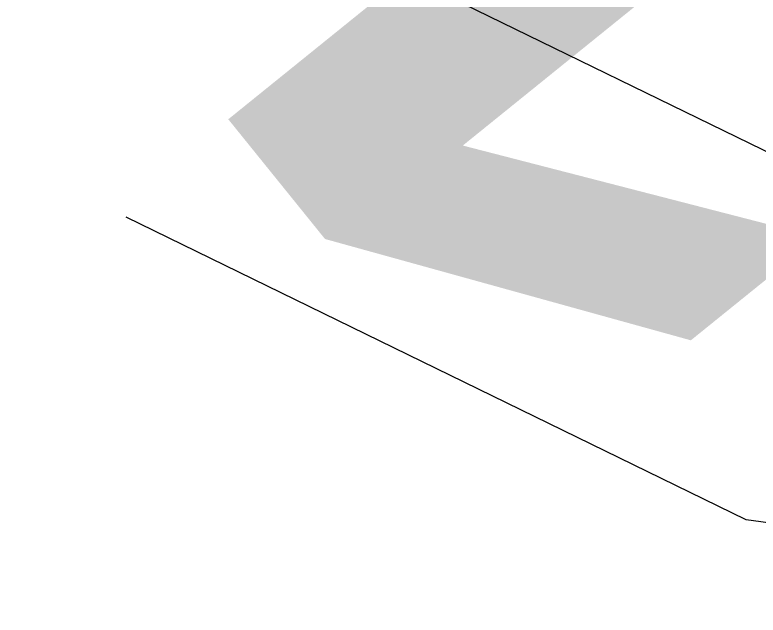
# Model space of a CAD drawing. Header units: metres. Extents: x 431006 to 434411, y 2469261 to 2473208.
# Drawn here: x 431970.374 to 431972.561, y 2472703.182 to 2472704.948 of the extents above; entities that cross this region are included whole.
import ezdxf
from ezdxf.enums import TextEntityAlignment as Align

# ---------------------------------------------------------------- set-up
doc = ezdxf.new("R2010")
doc.units = ezdxf.units.M
doc.header["$MEASUREMENT"] = 0
doc.linetypes.add('ACAD_ISO02W100', pattern=[15, 12, -3])
for name, color, linetype, lineweight in [('duong be tong-ks', 8, 'Continuous', 18), ('mat nuoc-ks', 8, 'DUONG_MEP_NUOC', 18), ('MH_DongMuc', 8, 'Continuous', 18)]:
    doc.layers.add(name, color=color, linetype=linetype, lineweight=lineweight)
doc.styles.get("Standard").update_dxf_attribs({"font": 'arial.ttf'})
doc.linetypes.add('DUONG_MEP_NUOC', pattern='A,0.2,[130,ltypeshp.shx,S=0.15,R=0,X=0,Y=0.15],0.05,[130,ltypeshp.shx,S=0.15,R=0,X=0,Y=0.15],1', length=1.25)

msp = doc.modelspace()

# ---------------------------------------------------------------- hatches: boundary and pattern name
at = {"layer": 'mat nuoc-ks', "linetype": 'ACAD_ISO02W100'}
h = msp.add_hatch(dxfattribs=at)
h.set_pattern_fill('MUDST', color=9, scale=10, style=0)
h.paths.add_polyline_path([(431995.761, 2472676.7464), (432026.0647, 2472663.2545), (432047.8295, 2472696.5444), (432006.6927, 2472713.0856)])
edge = h.paths.add_edge_path()
edge.add_spline(control_points=[(431965.7242, 2472785.9324), (431964.4198, 2472784.5294), (431962.0211, 2472782.0682), (431959.51, 2472775.2781), (431959.4866, 2472766.5645), (431961.7684, 2472755.5664), (431963.9842, 2472746.7625), (431969.3423, 2472742.8015), (431973.582, 2472743.7263), (431978.7517, 2472746.076), (431982.1295, 2472753.8743), (431977.9864, 2472764.4964), (431974.7566, 2472774.4881), (431972.8717, 2472784.1655), (431968.8963, 2472786.4973), (431966.4245, 2472786.6855), (431965.7242, 2472785.9324)], knot_values=[0, 0, 0, 0, 5.747009, 10.100787, 21.36842, 31.167118, 44.351095, 46.787336, 50.0346, 56.515715, 63.397584, 72.994175, 89.012488, 96.847635, 99.692713, 102.777687, 102.777687, 102.777687, 102.777687], degree=3, periodic=0)
edge = h.paths.add_edge_path()
edge.add_spline(control_points=[(431935.5356, 2472889.6822), (431935.1173, 2472889.0127), (431932.6432, 2472886.7904), (431932.1834, 2472881.0234), (431932.7382, 2472875.7887), (431931.1706, 2472871.5642), (431933.8986, 2472869.3316), (431937.4246, 2472864.3906), (431946.9688, 2472863.0882), (431953.4612, 2472857.915), (431957.9124, 2472854.5379), (431961.1499, 2472855.0712), (431963.7753, 2472857.5691), (431963.576, 2472861.3777), (431966.639, 2472863.8397), (431964.2764, 2472867.6466), (431959.7771, 2472870.5286), (431953.9103, 2472877.269), (431948.1754, 2472882.9402), (431942.5251, 2472887.5917), (431939.4677, 2472889.4857), (431936.5414, 2472891.2866), (431935.7676, 2472890.0533), (431935.5356, 2472889.6822)], knot_values=[0, 0, 0, 0, 2.368169, 9.707221, 15.509633, 19.097557, 21.153446, 25.258568, 37.301745, 46.869534, 50.790048, 52.990971, 56.16217, 60.670335, 63.74458, 65.536976, 72.573494, 80.257943, 91.858598, 97.173316, 101.544879, 103.887891, 105.200704, 105.200704, 105.200704, 105.200704], degree=3, periodic=0)
h.paths.add_polyline_path([(432013.9588, 2472684.6873), (432021.9123, 2472684.6873), (432021.9123, 2472693.5216), (432013.9588, 2472693.5216)], flags=24)
h.paths.add_polyline_path([(431965.7645, 2472758.7716), (431973.718, 2472758.7716), (431973.718, 2472767.6059), (431965.7645, 2472767.6059)], flags=24)
h.paths.add_polyline_path([(431943.3642, 2472868.2187), (431951.3177, 2472868.2187), (431951.3177, 2472877.053), (431943.3642, 2472877.053)], flags=24)

# ---------------------------------------------------------------- linework, layer by layer
at = {"layer": 'duong be tong-ks', "color": 9, "lineweight": 0}
for points in [[(431972.0858, 2472798.0536), (431973.1081, 2472791.2241), (431975.6404, 2472781.7927), (431979.9808, 2472768.9719), (431983.2184, 2472758.3306), (431984.3817, 2472753.6672), (431984.914, 2472750.6025), (431984.8814, 2472746.5839), (431984.3805, 2472742.9875), (431983.9538, 2472739.175), (431983.6664, 2472733.6909), (431984.0367, 2472728.4549), (431984.5376, 2472723.9377), (431984.4447, 2472721.2752), (431983.1724, 2472716.8362), (431981.9326, 2472713.7093), (431978.9977, 2472707.5552), (431977.1993, 2472705.2902), (431976.4564, 2472704.6263), (431974.8144, 2472704.1577), (431972.8205, 2472704.4311), (431971.1393, 2472705.2511)], [(431974.6609, 2472703.1694), (431972.526, 2472703.4621), (431970.7009, 2472704.3524)]]:
    msp.add_lwpolyline(points, dxfattribs=at)

# ---------------------------------------------------------------- texts
at = {"layer": 'MH_DongMuc', "color": 9, "lineweight": 0}
msp.add_text('110', height=4, rotation=128.9309, dxfattribs=at).set_placement((431972.7732, 2472705.6283, 110), align=Align.MIDDLE)

doc.saveas('drawing.dxf')
